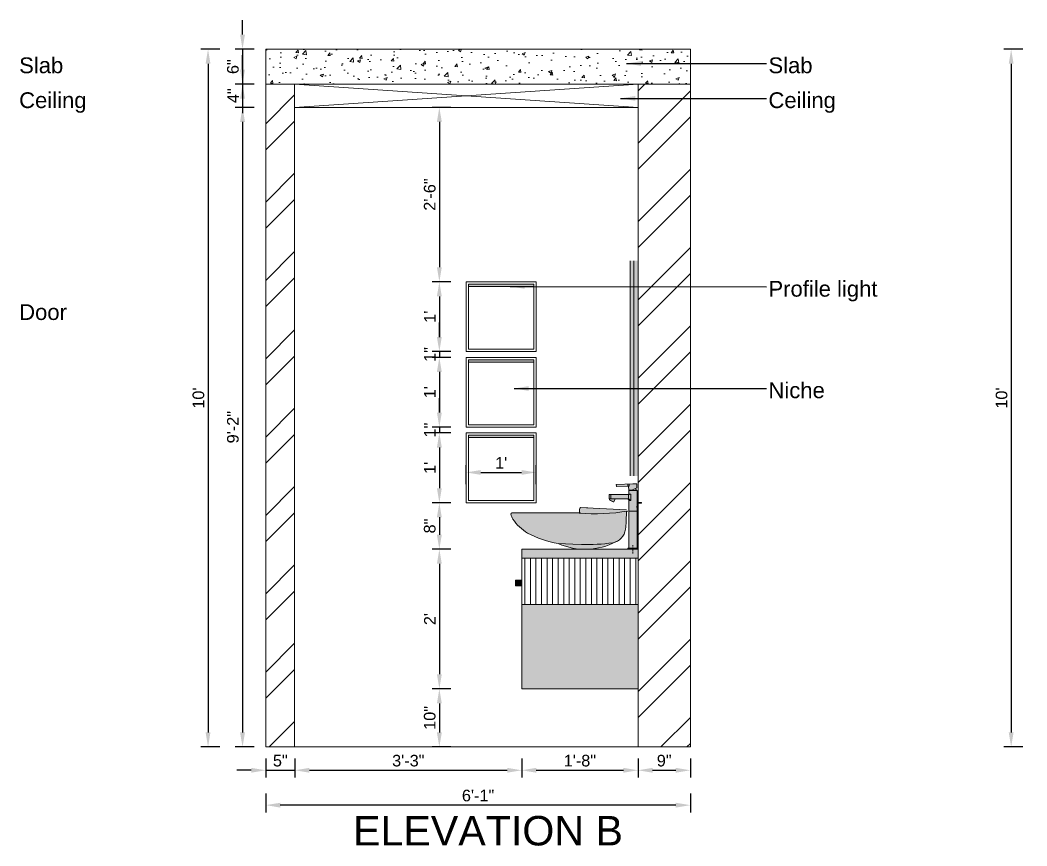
# Model space of a CAD drawing. Header units: inches. Extents: x 213 to 17763, y -4830 to 1802.
# Drawn here: x 7540.3 to 7713.5, y 1043.1 to 1185.1 of the extents above; entities that cross this region are included whole.
import ezdxf

# ---------------------------------------------------------------- set-up
doc = ezdxf.new("R2010")
doc.units = ezdxf.units.IN
doc.header["$MEASUREMENT"] = 0
for name, pattern in [('ACAD_ISO02W100', [15, 12, -3]), ('AUDIT_D_060311083008-3', [0]), ('CENTER2', [1.125, 0.75, -0.125, 0.125, -0.125])]:
    doc.linetypes.add(name, pattern=pattern)
doc.layers.add('.', color=30, linetype='Continuous')
doc.layers.add('PDF3_Text', color=1, linetype='Continuous')
doc.layers.add('OUTLINE', color=7, linetype='Continuous', lineweight=5)
doc.styles.add('_mm text style', font='arial.ttf')
doc.styles.add('PDF Arial', font='arial.ttf')
doc.styles.get("Standard").update_dxf_attribs({"font": 'arial.ttf'})
doc.dimstyles.new('ISO-25', dxfattribs={"dimtxt": 4.5, "dimasz": 2.5, "dimexe": 1.25, "dimexo": 0.625, "dimtad": 1, "dimdec": 0, "dimlunit": 4, "dimtxsty": 'Standard', "dimcen": 2.5, "dimadec": 0, "dimazin": 0, "dimtfac": 1, "dimtdec": 0, "dimtmove": 0, "dimatfit": 3, "dimfxl": 1, "dimarcsym": 0})

# ---------------------------------------------------------------- blocks, each defined once
blk = doc.blocks.new('5y6h6h6h6h64')
at = {"true_color": 0xffffff}
h = blk.add_hatch(color=7, dxfattribs=at)
h.dxf.hatch_style = 1
h.paths.add_polyline_path([(8069.91, -1711.49), (8069.96, -1709.71, 0.001678), (8070.19, -1709.68), (8070.18, -1709.63), (8070.17, -1709.59, 0.294055), (8069.98, -1709.46), (8063.31, -1709.14), (8062.04, -1709.09), (8061.99, -1709.13, 0.20768), (8061.91, -1709.31), (8061.91, -1709.83, 0.100842), (8061.9, -1709.89, -0.52379), (8061.85, -1709.97), (8050.31, -1709.97, 0.475365), (8050.1, -1710.23, 0.082693), (8050.42, -1711.07, 0.111555), (8052.95, -1713.47, 0.079619), (8058.23, -1715.27), (8060.75, -1715.36), (8062.25, -1715.42, 0.043726), (8067.59, -1715.13, 0.322129), (8069.79, -1712.8, 0.035993)])
h.paths.add_polyline_path([(8068.2, -1714.93, -0.058058), (8067.59, -1715.13, -0.043726), (8062.25, -1715.42), (8060.75, -1715.36), (8058.23, -1715.27, 0.100914), (8062.7, -1716.25), (8063.05, -1716.25, 0.117775)])
at = {"color": 0}
for p, q in [((8050.1, -1710.23), (8050.1, -1710.23)), ((8061.85, -1709.97), (8050.31, -1709.97)), ((8061.91, -1709.31), (8061.91, -1709.91)), ((8062.04, -1709.09), (8061.99, -1709.13)), ((8063.31, -1709.14), (8062.04, -1709.09)), ((8069.98, -1709.46), (8063.06, -1709.13)), ((8069.96, -1709.7), (8069.91, -1711.49)), ((8058.23, -1715.27), (8060.75, -1715.36)), ((8060.75, -1715.36), (8062.25, -1715.42))]:
    blk.add_line(p, q, dxfattribs=at)
for centre, radius, start, end in [((8050.31, -1710.18), 0.213, 90, 191.6926), ((8052.78, -1709.67), 2.74, 191.7114, 210.6017), ((8064.61, -1676.23), 33.91, 265.2474, 279.4761), ((8061.85, -1709.91), 0.0609, 269.9936, 359.1882), ((8062.16, -1709.31), 0.243, 133.0704, 180), ((8062.06, -1709.83), 0.152, 179.2316, 265.9036), ((8057.01, -1706.68), 7.91, 213.6832, 239.1445), ((8060.78, -1711.3), 9.13, 350.558, 358.8129), ((8061.19, -1697.88), 17.63, 242.1267, 260.3357), ((8067.07, -1712.44), 2.74, 281.0294, 352.442), ((8062.87, -1704.81), 11.44, 246.0661, 297.7525), ((8063.22, -1684.77), 30.67, 268.1807, 278.1957)]:
    blk.add_arc(centre, radius, start, end, dxfattribs=at)
blk = doc.blocks.new('9')
at = {"layer": '.', "lineweight": 5}
h = blk.add_hatch(color=7, dxfattribs=at)
h.dxf.hatch_style = 1
h.paths.add_polyline_path([(3745.5, 16131), (3736.4, 16131), (3736.4, 16162.5), (3745.5, 16162.5), (3745.5, 16180.4), (3705.5, 16180.4), (3705.5, 16109, -0.020175), (3705.5, 16092.1), (3705.5, 16078.4), (3745.5, 16078.4)])
h.paths.add_polyline_path([(3745.5, 16078.4), (3705.5, 16078.4), (3705.5, 15898.4), (3745.5, 15898.4)])
h.paths.add_polyline_path([(3841.5, 16160.2, 0.414214), (3840.8, 16161), (3833.5, 16161), (3747.4, 16161), (3742.4, 16161, -0.0835), (3736.4, 16162.5), (3736.4, 16131), (3745.5, 16131, -0.414214), (3753.5, 16139), (3833.5, 16139), (3840.8, 16139, 0.414214), (3841.5, 16139.7)])
edge = h.paths.add_edge_path()
edge.add_ellipse((3742.9, 16210.6), major_axis=(0, 0.591), ratio=1, start_angle=268.4318, end_angle=358.4318)
edge.add_line((3742.3, 16211.5), (3726.6, 16211.9))
edge.add_arc((3715.6, 15811.8), 400.3, 88.4318, 91.2005)
edge.add_arc((3707.3, 16211.3), 0.7, 91.2005, 178.4318)
edge.add_line((3706.6, 16211.3), (3706.5, 16208.4))
edge.add_arc((3686.6, 16205.7), 20.1, -10.8966, 7.7601, ccw=False)
edge.add_line((3706.3, 16201.9), (3706.1, 16193.5))
edge.add_arc((3706.4, 16193.5), 0.3, 178.4318, 242.4318)
edge.add_line((3706.3, 16193.2), (3727.5, 16182.2))
edge.add_arc((3728.8, 16184.8), 3, 242.4318, 268.4318)
edge.add_line((3728.8, 16181.8), (3745.5, 16181.4))
edge.add_arc((3745.5, 16181.7), 0.3, 268.4318, 358.4318)
edge.add_line((3745.8, 16181.7), (3746.3, 16199.9))
edge.add_line((3746.3, 16199.9), (3745, 16199.9))
edge.add_spline(control_points=[(3745.2, 16199.9), (3745.1, 16199.9), (3744.9, 16200), (3744.6, 16200.3), (3744.4, 16200.5), (3743.9, 16201.1), (3743.6, 16201.6), (3743.2, 16202.2)], knot_values=[0, 0, 0, 0, 0.25, 0.25, 0.5, 0.5, 1, 1, 1, 1], degree=3, periodic=0)
edge.add_line((3743.2, 16202.2), (3743.5, 16210.6))
edge = h.paths.add_edge_path()
edge.add_arc((3805.6, 16200.4), 0.7, 268.4318, 358.4318, ccw=False)
edge.add_line((3805.6, 16199.7), (3803.3, 16199.8))
edge.add_line((3803.3, 16199.8), (3750, 16201.3))
edge.add_line((3750, 16201.3), (3747.8, 16201.3))
edge.add_arc((3747.8, 16199.8), 1.5, 88.4318, 178.4318)
edge.add_line((3746.3, 16199.9), (3745, 16199.9))
edge.add_spline(control_points=[(3745.2, 16199.9), (3745.1, 16199.9), (3744.9, 16200), (3744.6, 16200.3), (3744.4, 16200.5), (3743.9, 16201.1), (3743.6, 16201.6), (3743.2, 16202.2)], knot_values=[0, 0, 0, 0, 0.25, 0.25, 0.5, 0.5, 1, 1, 1, 1], degree=3, periodic=0)
edge.add_line((3743.2, 16202.2), (3743.5, 16210.6))
edge.add_ellipse((3742.9, 16210.6), major_axis=(0, 0.591), ratio=1, start_angle=268.4318, end_angle=358.4318)
edge.add_line((3742.3, 16211.5), (3805.9, 16209.7))
edge.add_arc((3805.9, 16209), 0.7, -1.5682, 88.4318, ccw=False)
edge.add_line((3806.6, 16209), (3806.3, 16200.4))
h.paths.add_polyline_path([(3838.9, 16134.2, 0.414214), (3839.4, 16135.5), (3837.6, 16139), (3833.5, 16139), (3811.5, 16139, 0.15751), (3811.5, 16138.9), (3818.8, 16124.8, 0.414214), (3820.2, 16124.4)])
h.paths.add_polyline_path([(3716.2, 16188.1), (3713.6, 16188.1, 0.124886), (3707.4, 16180.4), (3743.7, 16180.4, 0.014256), (3743.2, 16181.4), (3728.8, 16181.8, -0.113936), (3727.5, 16182.2)])
h.paths.add_polyline_path([(3750.3, 15897.7, 0.414214), (3749.6, 15898.4), (3725.5, 15898.4), (3725.5, 15893.4), (3750.3, 15893.4)])
h.paths.add_polyline_path([(3725.5, 15898.4), (3705.5, 15898.4), (3701.5, 15898.4, 0.414214), (3700.8, 15897.7), (3700.8, 15893.4), (3725.5, 15893.4)])
h.paths.add_polyline_path([(3701.8, 16118.5), (3698, 16117.3), (3705.6, 16093.9, 0.015468), (3705.6, 16106.8)])
h.paths.add_polyline_path([(3701.8, 16118.5, 0.32492), (3697, 16121.9), (3697, 16117.9, -0.32492), (3698, 16117.3)])
h.paths.add_polyline_path([(3697, 16121.9), (3683.6, 16121.9), (3683.6, 16117.9), (3697, 16117.9)])
at = {"color": 18, "linetype": 'Continuous', "true_color": 0x000000}
for p, q in [((3705.5, 16180.4), (3745.5, 16180.4)), ((3705.5, 16180.4), (3705.5, 16109)), ((3706.3, 16201.8), (3706.1, 16193.5)), ((3706.3, 16201.8), (3706.7, 16205.3)), ((3706.3, 16201.8), (3706.3, 16201.8)), ((3727.5, 16182.2), (3706.3, 16193.2)), ((3706.6, 16211.3), (3706.5, 16208.4)), ((3713.6, 16188.1), (3716.2, 16188.1)), ((3805.9, 16209.7), (3726.6, 16211.9)), ((3728.8, 16181.8), (3745.5, 16181.4)), ((3743.2, 16202.2), (3743.5, 16210.6)), ((3745.2, 16199.9), (3746.3, 16199.9)), ((3745.5, 16162.5), (3745.5, 16180.4)), ((3745.8, 16181.7), (3746.3, 16199.9)), ((3750, 16201.3), (3746.7, 16201.4)), ((3750.2, 16210.5), (3750, 16202)), ((3803.3, 16199.8), (3750, 16201.3)), ((3805.6, 16199.7), (3803.3, 16199.8)), ((3806.6, 16209), (3806.3, 16200.4)), ((3806.6, 16209), (3806.6, 16209)), ((3745.5, 16162.5), (3736.4, 16162.5)), ((3736.4, 16131), (3736.4, 16162.5)), ((3742.4, 16161), (3747.4, 16161)), ((3747.4, 16161), (3833.5, 16161)), ((3747.4, 16160.2), (3747.4, 16139.3)), ((3833.5, 16139), (3750.4, 16139)), ((3811.5, 16138.9), (3818.8, 16124.8)), ((3838.9, 16134.2), (3820.2, 16124.4)), ((3821.7, 16124.9), (3837.7, 16133.2)), ((3833.5, 16161), (3840.8, 16161)), ((3833.5, 16139.7), (3833.5, 16160.2)), ((3840.8, 16139), (3833.5, 16139)), ((3837.7, 16133.2), (3837.5, 16133.5)), ((3839.4, 16135.5), (3837.6, 16139)), ((3841.5, 16160.2), (3841.5, 16139.7)), ((3683.6, 16121.9), (3683.6, 16117.9)), ((3697, 16121.9), (3683.6, 16121.9)), ((3683.6, 16117.9), (3697, 16117.9)), ((3697, 16121.9), (3697, 16117.9)), ((3701.8, 16118.5), (3698, 16117.3)), ((3698, 16117.3), (3705.6, 16093.9)), ((3705.6, 16106.8), (3701.8, 16118.5)), ((3705.5, 16092.1), (3705.5, 16078.4)), ((3736.4, 16131), (3745.5, 16131)), ((3745.5, 16078.4), (3745.5, 16131)), ((3821.6, 16125.1), (3821.7, 16124.9)), ((3705.5, 16078.4), (3745.5, 16078.4)), ((3745.5, 16078.4), (3705.5, 16078.4)), ((3705.5, 16078.4), (3705.5, 15898.4)), ((3745.5, 15898.4), (3745.5, 16078.4)), ((3700.8, 15897.7), (3700.8, 15893.4)), ((3750.3, 15893.4), (3700.8, 15893.4)), ((3701.5, 15898.4), (3749.6, 15898.4)), ((3750.3, 15893.4), (3750.3, 15897.7))]:
    blk.add_line(p, q, dxfattribs=at)
at = {"color": 18, "linetype": 'CENTER2', "true_color": 0x000000}
for p, q in [((3745.5, 15893.4), (3705.5, 15893.4)), ((3725.5, 15913.4), (3725.5, 15873.4))]:
    blk.add_line(p, q, dxfattribs=at)
at = {"color": 18, "linetype": 'Continuous', "true_color": 0x000000}
for centre, radius, start, end in [((3706.4, 16193.5), 0.3, 178.6448, 242.4318), ((3686.6, 16205.7), 20.1, 349.1042, 7.7593), ((3707.3, 16211.3), 0.7, 91.2005, 178.4318), ((3715.6, 15811.8), 400.3, 88.4318, 91.2005), ((3725.5, 16172), 20, 126.6911, 155.1654), ((3728.8, 16184.8), 3, 242.4318, 268.4318), ((3725.5, 16172), 20, 24.8346, 28.1015), ((3745.5, 16181.7), 0.3, 268.4318, 358.4318), ((3747.8, 16199.8), 1.5, 88.4318, 178.4318), ((3805.6, 16200.4), 0.7, 268.4318, 358.4318), ((3805.9, 16209), 0.7, 358.4318, 88.4318), ((3743.9, 16179.3), 18.4, 246.2171, 265.3095), ((3747, 16162.5), 1.5, 180, 270), ((3753.5, 16131), 8, 90, 180), ((3750.5, 16128.1), 10.9, 90.0936, 105.3392), ((3811.6, 16139), 0.15, 171.6955, 207.5), ((3838.5, 16135.1), 1, 297.5, 27.5), ((3840.8, 16160.2), 0.75, 0, 90), ((3840.8, 16139.7), 0.75, 270, 0), ((3697, 16116.9), 5, 18, 90), ((3697, 16116.9), 1, 18, 90), ((3497.1, 16100.5), 208.6, 357.6884, 2.3116), ((3819.7, 16125.3), 1, 207.5, 297.5), ((3701.5, 15897.7), 0.7, 90, 180), ((3749.6, 15897.7), 0.7, 0, 90)]:
    blk.add_arc(centre, radius, start, end, dxfattribs=at)
blk.add_ellipse((3742.9, 16210.6), major_axis=(0, 0.591), ratio=1, start_param=4.685018, end_param=6.255815, dxfattribs=at)
for points, knots in [([(3745.2, 16199.9), (3745.1, 16199.9), (3744.9, 16200), (3744.6, 16200.3), (3744.4, 16200.5), (3743.9, 16201.1), (3743.6, 16201.6), (3743.2, 16202.2)], [0, 0, 0, 0, 0.25, 0.25, 0.5, 0.5, 1, 1, 1, 1]), ([(3747.6, 16138.6), (3747, 16138.4), (3746.4, 16138.2), (3745.3, 16137.8), (3744.8, 16137.5), (3743.8, 16137), (3743.3, 16136.7), (3742.3, 16136), (3741.9, 16135.7), (3740.5, 16134.7), (3739.7, 16134), (3738.4, 16132.9), (3738, 16132.5), (3737.2, 16131.7), (3736.8, 16131.4), (3736.4, 16131)], [0, 0, 0, 0, 0.125, 0.125, 0.25, 0.25, 0.375, 0.375, 0.5, 0.5, 0.75, 0.75, 0.875, 0.875, 1, 1, 1, 1])]:
    blk.add_open_spline(points, degree=3, knots=knots, dxfattribs=at)
blk = doc.blocks.new('*D48')
at = {"color": 0, "linetype": 'AUDIT_D_060311083008-3', "lineweight": -2, "transparency": 16777216}
for p, q in [((7578.56, 1182.6), (7578.56, 1185.1)), ((7578.56, 1180.1), (7578.56, 1174.1)), ((7578.56, 1171.6), (7578.56, 1169.1))]:
    blk.add_line(p, q, dxfattribs=at)
at = {"color": 0, "linetype": 'ACAD_ISO02W100', "lineweight": -2, "transparency": 16777216}
for p, q in [((7580.56, 1180.1), (7577.31, 1180.1)), ((7580.56, 1174.1), (7577.31, 1174.1))]:
    blk.add_line(p, q, dxfattribs=at)
at = {"color": 0, "transparency": 16777216}
for points in [[(7578.14, 1182.6), (7578.98, 1182.6), (7578.56, 1180.1)], [(7578.14, 1171.6), (7578.98, 1171.6), (7578.56, 1174.1)]]:
    blk.add_solid(points, dxfattribs=at)
at = {"layer": 'Defpoints', "color": 0, "transparency": 16777216}
for p in [(7582.56, 1180.1), (7578.56, 1174.1), (7582.56, 1174.1)]:
    blk.add_point(p, dxfattribs=at)
at = {"color": 0, "lineweight": 5, "transparency": 16777216, "insert": (7576.91, 1177.1), "char_height": 2, "attachment_point": 5, "rotation": 90}
blk.add_mtext('6"', dxfattribs=at)
blk = doc.blocks.new('*D49')
at = {"color": 0, "linetype": 'AUDIT_D_060311083008-3', "lineweight": -2, "transparency": 16777216}
for p, q in [((7578.56, 1176.6), (7578.56, 1179.1)), ((7578.56, 1174.1), (7578.56, 1170.1)), ((7578.56, 1167.6), (7578.56, 1165.1))]:
    blk.add_line(p, q, dxfattribs=at)
at = {"color": 0, "linetype": 'ACAD_ISO02W100', "lineweight": -2, "transparency": 16777216}
for p, q in [((7580.56, 1174.1), (7577.31, 1174.1)), ((7580.56, 1170.1), (7577.31, 1170.1))]:
    blk.add_line(p, q, dxfattribs=at)
at = {"color": 0, "transparency": 16777216}
for points in [[(7578.14, 1176.6), (7578.98, 1176.6), (7578.56, 1174.1)], [(7578.14, 1167.6), (7578.98, 1167.6), (7578.56, 1170.1)]]:
    blk.add_solid(points, dxfattribs=at)
at = {"layer": 'Defpoints', "color": 0, "transparency": 16777216}
for p in [(7582.56, 1174.1), (7578.56, 1170.1), (7587.56, 1170.1)]:
    blk.add_point(p, dxfattribs=at)
at = {"color": 0, "lineweight": 5, "transparency": 16777216, "insert": (7576.94, 1172.1), "char_height": 2, "attachment_point": 5, "rotation": 90}
blk.add_mtext('4"', dxfattribs=at)
blk = doc.blocks.new('*D46')
at = {"color": 0, "linetype": 'ACAD_ISO02W100', "lineweight": -2, "transparency": 16777216}
for p, q in [((7574.63, 1180.1), (7571.38, 1180.1)), ((7574.63, 1060.1), (7571.38, 1060.1))]:
    blk.add_line(p, q, dxfattribs=at)
at = {"color": 0, "linetype": 'AUDIT_D_060311083008-3', "lineweight": -2, "transparency": 16777216}
blk.add_line((7572.63, 1177.6), (7572.63, 1062.6), dxfattribs=at)
at = {"color": 0, "transparency": 16777216}
for points in [[(7572.21, 1177.6), (7573.04, 1177.6), (7572.63, 1180.1)], [(7572.21, 1062.6), (7573.04, 1062.6), (7572.63, 1060.1)]]:
    blk.add_solid(points, dxfattribs=at)
at = {"layer": 'Defpoints', "color": 0, "transparency": 16777216}
for p in [(7582.56, 1180.1), (7572.63, 1060.1), (7580.56, 1060.1)]:
    blk.add_point(p, dxfattribs=at)
at = {"color": 0, "lineweight": 5, "transparency": 16777216, "insert": (7570.98, 1120.1), "char_height": 2, "attachment_point": 5, "rotation": 90}
blk.add_mtext("10'", dxfattribs=at)
blk = doc.blocks.new('*D47')
at = {"color": 0, "linetype": 'ACAD_ISO02W100', "lineweight": -2, "transparency": 16777216}
for p, q in [((7582.56, 1058.1), (7582.56, 1054.85)), ((7587.56, 1058.1), (7587.56, 1054.85))]:
    blk.add_line(p, q, dxfattribs=at)
at = {"color": 0, "linetype": 'AUDIT_D_060311083008-3', "lineweight": -2, "transparency": 16777216}
for p, q in [((7580.06, 1056.1), (7577.56, 1056.1)), ((7582.56, 1056.1), (7587.56, 1056.1)), ((7590.06, 1056.1), (7592.56, 1056.1))]:
    blk.add_line(p, q, dxfattribs=at)
at = {"color": 0, "transparency": 16777216}
for points in [[(7580.06, 1056.51), (7580.06, 1055.68), (7582.56, 1056.1)], [(7590.06, 1056.51), (7590.06, 1055.68), (7587.56, 1056.1)]]:
    blk.add_solid(points, dxfattribs=at)
at = {"layer": 'Defpoints', "color": 0, "transparency": 16777216}
for p in [(7582.56, 1060.1), (7587.56, 1060.1), (7587.56, 1056.1)]:
    blk.add_point(p, dxfattribs=at)
at = {"color": 0, "lineweight": 5, "transparency": 16777216, "insert": (7585.06, 1057.74), "char_height": 2, "attachment_point": 5}
blk.add_mtext('5"', dxfattribs=at)
blk = doc.blocks.new('*D50')
at = {"color": 0, "linetype": 'ACAD_ISO02W100', "lineweight": -2, "transparency": 16777216}
for p, q in [((7582.56, 1052.1), (7582.56, 1048.85)), ((7655.58, 1052.1), (7655.58, 1048.85))]:
    blk.add_line(p, q, dxfattribs=at)
at = {"color": 0, "linetype": 'AUDIT_D_060311083008-3', "lineweight": -2, "transparency": 16777216}
blk.add_line((7653.08, 1050.1), (7585.06, 1050.1), dxfattribs=at)
at = {"color": 0, "transparency": 16777216}
for points in [[(7585.06, 1050.51), (7585.06, 1049.68), (7582.56, 1050.1)], [(7653.08, 1050.51), (7653.08, 1049.68), (7655.58, 1050.1)]]:
    blk.add_solid(points, dxfattribs=at)
at = {"layer": 'Defpoints', "color": 0, "transparency": 16777216}
for p in [(7582.56, 1060.1), (7655.58, 1060.1), (7582.56, 1050.1)]:
    blk.add_point(p, dxfattribs=at)
at = {"color": 0, "lineweight": 5, "transparency": 16777216, "insert": (7619.07, 1051.74), "char_height": 2, "attachment_point": 5}
blk.add_mtext('6\'-1"', dxfattribs=at)
blk = doc.blocks.new('*D51')
at = {"color": 0, "linetype": 'ACAD_ISO02W100', "lineweight": -2, "transparency": 16777216}
for p, q in [((7712.75, 1180.1), (7709.5, 1180.1)), ((7712.75, 1060.1), (7709.5, 1060.1))]:
    blk.add_line(p, q, dxfattribs=at)
at = {"color": 0, "linetype": 'AUDIT_D_060311083008-3', "lineweight": -2, "transparency": 16777216}
blk.add_line((7710.75, 1177.6), (7710.75, 1062.6), dxfattribs=at)
at = {"color": 0, "transparency": 16777216}
for points in [[(7710.34, 1177.6), (7711.17, 1177.6), (7710.75, 1180.1)], [(7710.34, 1062.6), (7711.17, 1062.6), (7710.75, 1060.1)]]:
    blk.add_solid(points, dxfattribs=at)
at = {"layer": 'Defpoints', "color": 0, "transparency": 16777216}
for p in [(7720.69, 1180.1), (7710.75, 1060.1), (7718.69, 1060.1)]:
    blk.add_point(p, dxfattribs=at)
at = {"color": 0, "lineweight": 5, "transparency": 16777216, "insert": (7709.11, 1120.1), "char_height": 2, "attachment_point": 5, "rotation": 90}
blk.add_mtext("10'", dxfattribs=at)
blk = doc.blocks.new('*D79')
at = {"color": 0, "linetype": 'ACAD_ISO02W100', "lineweight": -2, "transparency": 16777216}
for p, q in [((7587.56, 1058.1), (7587.56, 1054.85)), ((7626.58, 1058.1), (7626.58, 1054.85))]:
    blk.add_line(p, q, dxfattribs=at)
at = {"color": 0, "linetype": 'AUDIT_D_060311083008-3', "lineweight": -2, "transparency": 16777216}
blk.add_line((7590.06, 1056.1), (7624.08, 1056.1), dxfattribs=at)
at = {"color": 0, "transparency": 16777216}
for points in [[(7590.06, 1056.51), (7590.06, 1055.68), (7587.56, 1056.1)], [(7624.08, 1056.51), (7624.08, 1055.68), (7626.58, 1056.1)]]:
    blk.add_solid(points, dxfattribs=at)
at = {"layer": 'Defpoints', "color": 0, "transparency": 16777216}
for p in [(7587.56, 1060.1), (7626.58, 1060.1), (7626.58, 1056.1)]:
    blk.add_point(p, dxfattribs=at)
at = {"color": 0, "lineweight": 5, "transparency": 16777216, "insert": (7607.07, 1057.74), "char_height": 2, "attachment_point": 5}
blk.add_mtext('3\'-3"', dxfattribs=at)
blk = doc.blocks.new('*D80')
at = {"color": 0, "linetype": 'ACAD_ISO02W100', "lineweight": -2, "transparency": 16777216}
for p, q in [((7626.58, 1058.1), (7626.58, 1054.85)), ((7646.58, 1058.1), (7646.58, 1054.85))]:
    blk.add_line(p, q, dxfattribs=at)
at = {"color": 0, "linetype": 'AUDIT_D_060311083008-3', "lineweight": -2, "transparency": 16777216}
blk.add_line((7629.08, 1056.1), (7644.08, 1056.1), dxfattribs=at)
at = {"color": 0, "transparency": 16777216}
for points in [[(7629.08, 1056.51), (7629.08, 1055.68), (7626.58, 1056.1)], [(7644.08, 1056.51), (7644.08, 1055.68), (7646.58, 1056.1)]]:
    blk.add_solid(points, dxfattribs=at)
at = {"layer": 'Defpoints', "color": 0, "transparency": 16777216}
for p in [(7626.58, 1060.1), (7646.58, 1060.1), (7646.58, 1056.1)]:
    blk.add_point(p, dxfattribs=at)
at = {"color": 0, "lineweight": 5, "transparency": 16777216, "insert": (7636.58, 1057.74), "char_height": 2, "attachment_point": 5}
blk.add_mtext('1\'-8"', dxfattribs=at)
blk = doc.blocks.new('*D81')
at = {"color": 0, "linetype": 'ACAD_ISO02W100', "lineweight": -2, "transparency": 16777216}
for p, q in [((7646.58, 1058.1), (7646.58, 1054.85)), ((7655.58, 1058.1), (7655.58, 1054.85))]:
    blk.add_line(p, q, dxfattribs=at)
at = {"color": 0, "linetype": 'AUDIT_D_060311083008-3', "lineweight": -2, "transparency": 16777216}
blk.add_line((7649.08, 1056.1), (7653.08, 1056.1), dxfattribs=at)
at = {"color": 0, "transparency": 16777216}
for points in [[(7649.08, 1056.51), (7649.08, 1055.68), (7646.58, 1056.1)], [(7653.08, 1056.51), (7653.08, 1055.68), (7655.58, 1056.1)]]:
    blk.add_solid(points, dxfattribs=at)
at = {"layer": 'Defpoints', "color": 0, "transparency": 16777216}
for p in [(7646.58, 1060.1), (7655.58, 1060.1), (7655.58, 1056.1)]:
    blk.add_point(p, dxfattribs=at)
at = {"color": 0, "lineweight": 5, "transparency": 16777216, "insert": (7651.08, 1057.74), "char_height": 2, "attachment_point": 5}
blk.add_mtext('9"', dxfattribs=at)
blk = doc.blocks.new('*D82')
at = {"color": 0, "linetype": 'ACAD_ISO02W100', "lineweight": -2, "transparency": 16777216}
for p, q in [((7580.56, 1170.1), (7577.31, 1170.1)), ((7580.56, 1060.1), (7577.31, 1060.1))]:
    blk.add_line(p, q, dxfattribs=at)
at = {"color": 0, "linetype": 'AUDIT_D_060311083008-3', "lineweight": -2, "transparency": 16777216}
blk.add_line((7578.56, 1167.6), (7578.56, 1062.6), dxfattribs=at)
at = {"color": 0, "transparency": 16777216}
for points in [[(7578.14, 1167.6), (7578.98, 1167.6), (7578.56, 1170.1)], [(7578.14, 1062.6), (7578.98, 1062.6), (7578.56, 1060.1)]]:
    blk.add_solid(points, dxfattribs=at)
at = {"layer": 'Defpoints', "color": 0, "transparency": 16777216}
for p in [(7587.56, 1170.1), (7578.56, 1060.1), (7582.56, 1060.1)]:
    blk.add_point(p, dxfattribs=at)
at = {"color": 0, "lineweight": 5, "transparency": 16777216, "insert": (7576.91, 1115.1), "char_height": 2, "attachment_point": 5, "rotation": 90}
blk.add_mtext('9\'-2"', dxfattribs=at)
blk = doc.blocks.new('*D83')
at = {"color": 0, "linetype": 'ACAD_ISO02W100', "lineweight": -2, "transparency": 16777216}
for p, q in [((7614.41, 1170.1), (7611.16, 1170.1)), ((7614.41, 1140.1), (7611.16, 1140.1))]:
    blk.add_line(p, q, dxfattribs=at)
at = {"color": 0, "linetype": 'AUDIT_D_060311083008-3', "lineweight": -2, "transparency": 16777216}
blk.add_line((7612.41, 1167.6), (7612.41, 1142.6), dxfattribs=at)
at = {"color": 0, "transparency": 16777216}
for points in [[(7611.99, 1167.6), (7612.83, 1167.6), (7612.41, 1170.1)], [(7611.99, 1142.6), (7612.83, 1142.6), (7612.41, 1140.1)]]:
    blk.add_solid(points, dxfattribs=at)
at = {"layer": 'Defpoints', "color": 0, "transparency": 16777216}
for p in [(7621.41, 1170.1), (7612.41, 1140.1), (7617.04, 1140.1)]:
    blk.add_point(p, dxfattribs=at)
at = {"color": 0, "lineweight": 5, "transparency": 16777216, "insert": (7610.76, 1155.1), "char_height": 2, "attachment_point": 5, "rotation": 90}
blk.add_mtext('2\'-6"', dxfattribs=at)
blk = doc.blocks.new('*D84')
at = {"color": 0, "linetype": 'ACAD_ISO02W100', "lineweight": -2, "transparency": 16777216}
for p, q in [((7614.41, 1140.1), (7611.16, 1140.1)), ((7614.41, 1128.1), (7611.16, 1128.1))]:
    blk.add_line(p, q, dxfattribs=at)
at = {"color": 0, "linetype": 'AUDIT_D_060311083008-3', "lineweight": -2, "transparency": 16777216}
blk.add_line((7612.41, 1137.6), (7612.41, 1130.6), dxfattribs=at)
at = {"color": 0, "transparency": 16777216}
for points in [[(7611.99, 1137.6), (7612.83, 1137.6), (7612.41, 1140.1)], [(7611.99, 1130.6), (7612.83, 1130.6), (7612.41, 1128.1)]]:
    blk.add_solid(points, dxfattribs=at)
at = {"layer": 'Defpoints', "color": 0, "transparency": 16777216}
for p in [(7617.04, 1140.1), (7612.41, 1128.1), (7617.04, 1128.1)]:
    blk.add_point(p, dxfattribs=at)
at = {"color": 0, "lineweight": 5, "transparency": 16777216, "insert": (7610.78, 1134.1), "char_height": 2, "attachment_point": 5, "rotation": 90}
blk.add_mtext("1'", dxfattribs=at)
blk = doc.blocks.new('*D85')
at = {"color": 0, "linetype": 'AUDIT_D_060311083008-3', "lineweight": -2, "transparency": 16777216}
for p, q in [((7612.41, 1130.6), (7612.41, 1133.1)), ((7612.41, 1128.1), (7612.41, 1127.1)), ((7612.41, 1124.6), (7612.41, 1122.1))]:
    blk.add_line(p, q, dxfattribs=at)
at = {"color": 0, "linetype": 'ACAD_ISO02W100', "lineweight": -2, "transparency": 16777216}
for p, q in [((7614.41, 1128.1), (7611.16, 1128.1)), ((7614.41, 1127.1), (7611.16, 1127.1))]:
    blk.add_line(p, q, dxfattribs=at)
at = {"color": 0, "transparency": 16777216}
for points in [[(7611.99, 1130.6), (7612.83, 1130.6), (7612.41, 1128.1)], [(7611.99, 1124.6), (7612.83, 1124.6), (7612.41, 1127.1)]]:
    blk.add_solid(points, dxfattribs=at)
at = {"layer": 'Defpoints', "color": 0, "transparency": 16777216}
for p in [(7617.04, 1128.1), (7612.41, 1127.1), (7617.04, 1127.1)]:
    blk.add_point(p, dxfattribs=at)
at = {"color": 0, "lineweight": 5, "transparency": 16777216, "insert": (7610.78, 1127.6), "char_height": 2, "attachment_point": 5, "rotation": 90}
blk.add_mtext('1"', dxfattribs=at)
blk = doc.blocks.new('*D86')
at = {"color": 0, "linetype": 'ACAD_ISO02W100', "lineweight": -2, "transparency": 16777216}
for p, q in [((7614.41, 1127.1), (7611.16, 1127.1)), ((7614.41, 1115.1), (7611.16, 1115.1))]:
    blk.add_line(p, q, dxfattribs=at)
at = {"color": 0, "linetype": 'AUDIT_D_060311083008-3', "lineweight": -2, "transparency": 16777216}
blk.add_line((7612.41, 1124.6), (7612.41, 1117.6), dxfattribs=at)
at = {"color": 0, "transparency": 16777216}
for points in [[(7611.99, 1124.6), (7612.83, 1124.6), (7612.41, 1127.1)], [(7611.99, 1117.6), (7612.83, 1117.6), (7612.41, 1115.1)]]:
    blk.add_solid(points, dxfattribs=at)
at = {"layer": 'Defpoints', "color": 0, "transparency": 16777216}
for p in [(7617.04, 1127.1), (7612.41, 1115.1), (7617.04, 1115.1)]:
    blk.add_point(p, dxfattribs=at)
at = {"color": 0, "lineweight": 5, "transparency": 16777216, "insert": (7610.78, 1121.1), "char_height": 2, "attachment_point": 5, "rotation": 90}
blk.add_mtext("1'", dxfattribs=at)
blk = doc.blocks.new('*D87')
at = {"color": 0, "linetype": 'AUDIT_D_060311083008-3', "lineweight": -2, "transparency": 16777216}
for p, q in [((7612.41, 1117.6), (7612.41, 1120.1)), ((7612.41, 1115.1), (7612.41, 1114.1)), ((7612.41, 1111.6), (7612.41, 1109.1))]:
    blk.add_line(p, q, dxfattribs=at)
at = {"color": 0, "linetype": 'ACAD_ISO02W100', "lineweight": -2, "transparency": 16777216}
for p, q in [((7614.41, 1115.1), (7611.16, 1115.1)), ((7614.41, 1114.1), (7611.16, 1114.1))]:
    blk.add_line(p, q, dxfattribs=at)
at = {"color": 0, "transparency": 16777216}
for points in [[(7611.99, 1117.6), (7612.83, 1117.6), (7612.41, 1115.1)], [(7611.99, 1111.6), (7612.83, 1111.6), (7612.41, 1114.1)]]:
    blk.add_solid(points, dxfattribs=at)
at = {"layer": 'Defpoints', "color": 0, "transparency": 16777216}
for p in [(7617.04, 1115.1), (7612.41, 1114.1), (7617.04, 1114.1)]:
    blk.add_point(p, dxfattribs=at)
at = {"color": 0, "lineweight": 5, "transparency": 16777216, "insert": (7610.78, 1114.6), "char_height": 2, "attachment_point": 5, "rotation": 90}
blk.add_mtext('1"', dxfattribs=at)
blk = doc.blocks.new('*D88')
at = {"color": 0, "linetype": 'ACAD_ISO02W100', "lineweight": -2, "transparency": 16777216}
for p, q in [((7614.41, 1114.1), (7611.16, 1114.1)), ((7614.41, 1102.1), (7611.16, 1102.1))]:
    blk.add_line(p, q, dxfattribs=at)
at = {"color": 0, "linetype": 'AUDIT_D_060311083008-3', "lineweight": -2, "transparency": 16777216}
blk.add_line((7612.41, 1111.6), (7612.41, 1104.6), dxfattribs=at)
at = {"color": 0, "transparency": 16777216}
for points in [[(7611.99, 1111.6), (7612.83, 1111.6), (7612.41, 1114.1)], [(7611.99, 1104.6), (7612.83, 1104.6), (7612.41, 1102.1)]]:
    blk.add_solid(points, dxfattribs=at)
at = {"layer": 'Defpoints', "color": 0, "transparency": 16777216}
for p in [(7617.04, 1114.1), (7612.41, 1102.1), (7617.04, 1102.1)]:
    blk.add_point(p, dxfattribs=at)
at = {"color": 0, "lineweight": 5, "transparency": 16777216, "insert": (7610.78, 1108.1), "char_height": 2, "attachment_point": 5, "rotation": 90}
blk.add_mtext("1'", dxfattribs=at)
blk = doc.blocks.new('*D89')
at = {"color": 0, "linetype": 'ACAD_ISO02W100', "lineweight": -2, "transparency": 16777216}
for p, q in [((7614.41, 1102.1), (7611.16, 1102.1)), ((7614.41, 1094.1), (7611.16, 1094.1))]:
    blk.add_line(p, q, dxfattribs=at)
at = {"color": 0, "linetype": 'AUDIT_D_060311083008-3', "lineweight": -2, "transparency": 16777216}
blk.add_line((7612.41, 1099.6), (7612.41, 1096.6), dxfattribs=at)
at = {"color": 0, "transparency": 16777216}
for points in [[(7611.99, 1099.6), (7612.83, 1099.6), (7612.41, 1102.1)], [(7611.99, 1096.6), (7612.83, 1096.6), (7612.41, 1094.1)]]:
    blk.add_solid(points, dxfattribs=at)
at = {"layer": 'Defpoints', "color": 0, "transparency": 16777216}
for p in [(7617.04, 1102.1), (7612.41, 1094.1), (7626.58, 1094.1)]:
    blk.add_point(p, dxfattribs=at)
at = {"color": 0, "lineweight": 5, "transparency": 16777216, "insert": (7610.76, 1098.1), "char_height": 2, "attachment_point": 5, "rotation": 90}
blk.add_mtext('8"', dxfattribs=at)
blk = doc.blocks.new('*D90')
at = {"color": 0, "linetype": 'ACAD_ISO02W100', "lineweight": -2, "transparency": 16777216}
for p, q in [((7614.41, 1094.1), (7611.16, 1094.1)), ((7614.41, 1070.1), (7611.16, 1070.1))]:
    blk.add_line(p, q, dxfattribs=at)
at = {"color": 0, "linetype": 'AUDIT_D_060311083008-3', "lineweight": -2, "transparency": 16777216}
blk.add_line((7612.41, 1091.6), (7612.41, 1072.6), dxfattribs=at)
at = {"color": 0, "transparency": 16777216}
for points in [[(7611.99, 1091.6), (7612.83, 1091.6), (7612.41, 1094.1)], [(7611.99, 1072.6), (7612.83, 1072.6), (7612.41, 1070.1)]]:
    blk.add_solid(points, dxfattribs=at)
at = {"layer": 'Defpoints', "color": 0, "transparency": 16777216}
for p in [(7626.58, 1094.1), (7612.41, 1070.1), (7626.58, 1070.1)]:
    blk.add_point(p, dxfattribs=at)
at = {"color": 0, "lineweight": 5, "transparency": 16777216, "insert": (7610.78, 1082.1), "char_height": 2, "attachment_point": 5, "rotation": 90}
blk.add_mtext("2'", dxfattribs=at)
blk = doc.blocks.new('*D91')
at = {"color": 0, "linetype": 'ACAD_ISO02W100', "lineweight": -2, "transparency": 16777216}
for p, q in [((7614.41, 1070.1), (7611.16, 1070.1)), ((7614.41, 1060.1), (7611.16, 1060.1))]:
    blk.add_line(p, q, dxfattribs=at)
at = {"color": 0, "linetype": 'AUDIT_D_060311083008-3', "lineweight": -2, "transparency": 16777216}
blk.add_line((7612.41, 1067.6), (7612.41, 1062.6), dxfattribs=at)
at = {"color": 0, "transparency": 16777216}
for points in [[(7611.99, 1067.6), (7612.83, 1067.6), (7612.41, 1070.1)], [(7611.99, 1062.6), (7612.83, 1062.6), (7612.41, 1060.1)]]:
    blk.add_solid(points, dxfattribs=at)
at = {"layer": 'Defpoints', "color": 0, "transparency": 16777216}
for p in [(7626.58, 1070.1), (7612.41, 1060.1), (7626.58, 1060.1)]:
    blk.add_point(p, dxfattribs=at)
at = {"color": 0, "lineweight": 5, "transparency": 16777216, "insert": (7610.76, 1065.1), "char_height": 2, "attachment_point": 5, "rotation": 90}
blk.add_mtext('10"', dxfattribs=at)
blk = doc.blocks.new('*D141')
at = {"color": 0, "linetype": 'ACAD_ISO02W100', "lineweight": -2, "transparency": 16777216}
for p, q in [((7617.04, 1105.32), (7617.04, 1108.57)), ((7629.04, 1105.32), (7629.04, 1108.57))]:
    blk.add_line(p, q, dxfattribs=at)
at = {"color": 0, "linetype": 'AUDIT_D_060311083008-3', "lineweight": -2, "transparency": 16777216}
blk.add_line((7619.54, 1107.32), (7626.54, 1107.32), dxfattribs=at)
at = {"color": 0, "transparency": 16777216}
for points in [[(7619.54, 1107.73), (7619.54, 1106.9), (7617.04, 1107.32)], [(7626.54, 1107.73), (7626.54, 1106.9), (7629.04, 1107.32)]]:
    blk.add_solid(points, dxfattribs=at)
at = {"layer": 'Defpoints', "color": 0, "transparency": 16777216}
for p in [(7629.04, 1107.32), (7617.04, 1102.1), (7629.04, 1102.1)]:
    blk.add_point(p, dxfattribs=at)
at = {"color": 0, "lineweight": 5, "transparency": 16777216, "insert": (7623.04, 1108.95), "char_height": 2, "attachment_point": 5}
blk.add_mtext("1'", dxfattribs=at)

msp = doc.modelspace()

# ---------------------------------------------------------------- hatches: boundary and pattern name
at = {"layer": '.', "lineweight": 5, "transparency": 33554687}
h = msp.add_hatch(dxfattribs=at)
h.set_pattern_fill('AR-CONC', color=1, scale=0.03)
h.set_pattern_definition([(50, (2282.56, 730.098), (5.46554, -0.4781726), [0.5715, -6.2865]), (355, (2282.56, 730.098), (-1.0573026, 5.7317054), [0.4572, -5.0292175]), (100.45144, (2283.0155, 730.058), (4.4082374, 5.2535326), [0.4857, -5.3427073]), (46.1842, (2282.56, 731.622), (8.132371, -1.26127), [0.85725, -9.42975]), (96.63556, (2283.238, 731.517), (7.122124, 7.422784), [0.728551, -8.014068]), (351.18415, (2282.56, 731.622), (7.122124, 7.422784), [0.685799, -7.543792]), (21, (2283.322, 731.241), (4.5484317, -3.067956), [0.5715, -6.2865]), (326, (2283.322, 731.241), (1.854061, 5.525639), [0.4572, -5.0292]), (71.45144, (2283.701, 730.985), (6.4024926, 2.457683), [0.4857, -5.342698]), (37.5, (2282.56, 730.0978), (0.0926581, 2.5366512), [0, -4.96824, 0, -5.1054, 0, -5.04825]), (7.5, (2282.56, 730.0978), (2.0045899, 3.0054172), [0, -2.91084, 0, -4.85394, 0, -1.92405]), (327.5, (2280.8608, 730.0978), (4.06771786, -0.1718623), [0, -1.905, 0, -5.9436, 0, -7.8867]), (317.5, (2280.0988, 730.098), (4.4438754, 0.7627947), [0, -2.4765, 0, -3.94716, 0, -5.6007])])
h.paths.add_polyline_path([(7655.58, 1180.1), (7582.56, 1180.1), (7582.56, 1174.1), (7655.58, 1174.1)])
at = {"layer": '.', "lineweight": 5, "true_color": 0xed1f24}
h = msp.add_hatch(dxfattribs=at)
h.set_pattern_fill('ANSI32', color=240)
h.set_pattern_definition([(45, (2282.56, 730.098), (-6.735192, 6.735192), []), (45, (2287.05, 730.098), (-6.735192, 6.735192), [])])
h.paths.add_polyline_path([(7587.5, 1174.1), (7582.56, 1174.1), (7582.56, 1060.1), (7587.5, 1060.1)])
h.paths.add_polyline_path([(7655.58, 1174.1), (7646.58, 1174.1), (7646.58, 1060.1), (7655.58, 1060.1)])
at = {"layer": '.', "lineweight": 5, "transparency": 33554687}
h = msp.add_hatch(color=4, dxfattribs=at)
h.dxf.hatch_style = 1
h.paths.add_polyline_path([(7645.25, 1143.72), (7645.83, 1143.72), (7645.83, 1106.72), (7645.25, 1106.72)])
at = {"layer": '.', "lineweight": 5, "true_color": 0x967353, "transparency": 33554687}
h = msp.add_hatch(color=35, dxfattribs=at)
h.dxf.hatch_style = 1
h.paths.add_polyline_path([(7645.83, 1143.72), (7646.58, 1143.72), (7646.58, 1106.72), (7645.83, 1106.72)])
at = {"layer": '.', "lineweight": 5}
h = msp.add_hatch(color=6, dxfattribs=at)
h.dxf.hatch_style = 1
h.paths.add_polyline_path([(7628.64, 1139.7), (7617.44, 1139.7), (7617.44, 1139.3), (7628.64, 1139.3)])
h.paths.add_polyline_path([(7628.64, 1126.7), (7617.44, 1126.7), (7617.44, 1126.3), (7628.64, 1126.3)])
h.paths.add_polyline_path([(7628.64, 1113.7), (7617.44, 1113.7), (7617.44, 1113.3), (7628.64, 1113.3)])
at = {"layer": '.', "lineweight": 5, "true_color": 0xd5ba98, "transparency": 33554687}
h = msp.add_hatch(color=9, dxfattribs=at)
h.dxf.hatch_style = 1
h.paths.add_polyline_path([(7626.58, 1084.6), (7646.58, 1084.6), (7646.58, 1070.1), (7626.58, 1070.1)])
at = {"layer": 'OUTLINE', "lineweight": 5, "true_color": 0xeadbcd}
h = msp.add_hatch(color=254, dxfattribs=at)
h.dxf.hatch_style = 1
edge = h.paths.add_edge_path()
edge.add_arc((7645.05, 1104.19), 0.649, 274.6905, 293.7829, ccw=False)
edge.add_line((7645.11, 1103.55), (7644.93, 1103.55))
edge.add_line((7644.93, 1103.55), (7641.89, 1103.55))
edge.add_line((7641.89, 1103.55), (7641.63, 1103.55))
edge.add_arc((7641.63, 1103.52), 0.0265, 90, 180)
edge.add_line((7641.61, 1103.52), (7641.61, 1102.8))
edge.add_arc((7641.63, 1102.8), 0.0265, 180, 270)
edge.add_line((7641.63, 1102.77), (7641.89, 1102.77))
edge.add_line((7641.89, 1102.77), (7644.82, 1102.77))
edge.add_arc((7644.82, 1102.38), 0.386, 74.6608, 90.0936, ccw=False)
edge.add_spline(control_points=[(7644.92, 1102.76), (7644.94, 1102.75), (7644.96, 1102.74), (7645, 1102.73), (7645.02, 1102.72), (7645.06, 1102.7), (7645.07, 1102.69), (7645.11, 1102.67), (7645.12, 1102.65), (7645.17, 1102.62), (7645.2, 1102.59), (7645.25, 1102.55), (7645.26, 1102.54), (7645.29, 1102.51), (7645.3, 1102.5), (7645.32, 1102.49)], knot_values=[0, 0, 0, 0, 0.125, 0.125, 0.25, 0.25, 0.375, 0.375, 0.5, 0.5, 0.75, 0.75, 0.875, 0.875, 1, 1, 1, 1], degree=3, periodic=0)
edge.add_line((7645.32, 1102.49), (7645.32, 1103.6))
h.paths.add_polyline_path([(7644.97, 1104.92), (7644.99, 1104.28, 0.414214), (7645, 1104.27), (7645.59, 1104.28, 0.113936), (7645.63, 1104.29), (7646.38, 1104.69, 0.286745), (7646.39, 1104.7), (7646.38, 1104.99, -0.081586), (7646.37, 1105.22), (7646.37, 1105.32, 0.40013), (7646.35, 1105.35, 0.012081), (7645.66, 1105.34), (7642.86, 1105.27, 0.414214), (7642.84, 1105.24), (7642.85, 1104.94, 0.414214), (7642.87, 1104.91), (7642.96, 1104.92), (7644.84, 1104.97), (7644.91, 1104.97, -0.414214)])
at = {"layer": 'OUTLINE', "lineweight": 5, "true_color": 0xdbd8d1}
h = msp.add_hatch(color=254, dxfattribs=at)
h.dxf.hatch_style = 1
edge = h.paths.add_edge_path()
edge.add_line((7646.41, 1101.71), (7646.41, 1104.23))
edge.add_line((7646.41, 1104.23), (7645, 1104.23))
edge.add_line((7645, 1104.23), (7645, 1103.6))
edge.add_line((7645, 1103.6), (7645.32, 1103.6))
edge.add_line((7645.32, 1103.6), (7645.32, 1102.49))
edge.add_line((7645.32, 1102.49), (7645, 1102.49))
edge.add_line((7645, 1102.49), (7645, 1094.27))
edge.add_line((7645, 1094.27), (7646.41, 1094.27))
edge.add_line((7646.41, 1094.27), (7646.41, 1101.11))
edge.add_arc((7653.77, 1101.41), 7.37, 177.6884, 182.3116, ccw=False)
edge = h.paths.add_edge_path()
edge.add_line((7646.12, 1104.5), (7646.03, 1104.5))
edge.add_line((7646.03, 1104.5), (7645.63, 1104.29))
edge.add_arc((7645.58, 1104.39), 0.106, 271.5682, 297.5682, ccw=False)
edge.add_line((7645.59, 1104.28), (7645.08, 1104.27))
edge.add_arc((7645.7, 1103.94), 0.706, 511.8985, 515.1654)
edge.add_line((7645.06, 1104.23), (7646.34, 1104.23))
edge.add_arc((7645.7, 1103.94), 0.706, 384.8346, 413.3089)
at = {"layer": 'OUTLINE', "lineweight": 5, "true_color": 0x000000}
h = msp.add_hatch(color=18, dxfattribs=at)
h.dxf.hatch_style = 1
h.paths.add_polyline_path([(7626.58, 1094.1), (7637.32, 1094.1, 0.007716), (7637.68, 1094.1), (7646.58, 1094.1), (7646.58, 1092.6), (7626.58, 1092.6)])
at = {"layer": 'OUTLINE', "lineweight": 5, "true_color": 0xc7c8ca}
h = msp.add_hatch(dxfattribs=at)
h.set_pattern_fill('LINE', color=9, scale=0.3, angle=90)
h.set_pattern_definition([(90, (2523.6307, -21562.2218), (-0.9525, 6e-17), [])])
h.paths.add_polyline_path([(7626.58, 1092.6), (7646.58, 1092.6), (7646.58, 1084.6), (7626.58, 1084.6)])
at = {"layer": 'OUTLINE', "lineweight": 5, "true_color": 0xfecc66}
h = msp.add_hatch(color=31, dxfattribs=at)
h.dxf.hatch_style = 1
h.set_gradient(color1=(245, 222, 176), color2=(241, 194, 122))
h.paths.add_polyline_path([(7626.58, 1088.8), (7625.49, 1088.8), (7625.49, 1087.8), (7626.58, 1087.8)])

# ---------------------------------------------------------------- linework, layer by layer
at = {"lineweight": 5}
for p, q in [((7582.56, 1060.1), (7582.56, 1180.1)), ((7582.56, 1180.1), (7655.58, 1180.1)), ((7655.58, 1060.1), (7655.58, 1180.1)), ((7582.56, 1174.1), (7655.58, 1174.1)), ((7587.5, 1060.1), (7587.5, 1174.1)), ((7587.5, 1174.1), (7646.58, 1170.1)), ((7646.58, 1174.1), (7587.5, 1170.1)), ((7646.58, 1060.1), (7646.58, 1174.1)), ((7587.5, 1170.1), (7646.58, 1170.1)), ((7617.04, 1140.1), (7629.04, 1140.1)), ((7617.04, 1128.1), (7617.04, 1140.1)), ((7617.44, 1139.3), (7628.64, 1139.3)), ((7629.04, 1128.1), (7629.04, 1140.1)), ((7617.04, 1128.1), (7629.04, 1128.1)), ((7617.04, 1127.1), (7629.04, 1127.1)), ((7617.04, 1115.1), (7617.04, 1127.1)), ((7617.44, 1126.3), (7628.64, 1126.3)), ((7629.04, 1115.1), (7629.04, 1127.1)), ((7617.04, 1115.1), (7629.04, 1115.1)), ((7617.04, 1102.1), (7617.04, 1114.1)), ((7617.04, 1114.1), (7629.04, 1114.1)), ((7629.04, 1102.1), (7629.04, 1114.1)), ((7617.44, 1113.3), (7628.64, 1113.3)), ((7617.04, 1102.1), (7629.04, 1102.1)), ((7626.58, 1070.1), (7646.58, 1070.1)), ((7582.56, 1060.1), (7655.58, 1060.1))]:
    msp.add_line(p, q, dxfattribs=at)
at = {"color": 18, "lineweight": 5, "true_color": 0x000000}
for p, q in [((7645.25, 1106.72), (7645.25, 1143.72)), ((7645.83, 1106.72), (7645.83, 1143.72)), ((7646.58, 1094.1), (7626.58, 1094.1)), ((7626.58, 1070.1), (7626.58, 1094.1)), ((7646.58, 1092.6), (7626.58, 1092.6)), ((7646.58, 1084.6), (7626.58, 1084.6)), ((7646.58, 1060.1), (7626.58, 1060.1))]:
    msp.add_line(p, q, dxfattribs=at)
at = {"lineweight": 5}
for points in [[(7617.44, 1139.7), (7628.64, 1139.7), (7628.64, 1128.5), (7617.44, 1128.5)], [(7617.44, 1126.7), (7628.64, 1126.7), (7628.64, 1115.5), (7617.44, 1115.5)], [(7617.44, 1113.7), (7628.64, 1113.7), (7628.64, 1102.5), (7617.44, 1102.5)]]:
    msp.add_lwpolyline(points, close=True, dxfattribs=at)
at = {"layer": 'OUTLINE', "lineweight": 5}
for p, q in [((7625.49, 1088.8), (7626.58, 1088.8)), ((7625.49, 1088.8), (7625.49, 1087.8)), ((7625.49, 1087.8), (7626.58, 1087.8))]:
    msp.add_line(p, q, dxfattribs=at)

# ---------------------------------------------------------------- block references
at = {"layer": 'OUTLINE', "lineweight": 5, "xscale": -0.03531273877299713, "yscale": 0.03531273877299713, "zscale": 0.03531273877299713}
msp.add_blockref('9', (7777.26, 532.86), dxfattribs=at)
at = {"layer": 'OUTLINE', "lineweight": 5}
msp.add_blockref('5y6h6h6h6h64', (-425.37, 2810.35), dxfattribs=at)

# ---------------------------------------------------------------- texts
at = {"lineweight": 5, "attachment_point": 1, "style": '_mm text style'}
for s, insert, char_height in [('Slab', (7540.14, 1178.69), 2.715), ('Slab', (7669.01, 1178.69), 2.715), ('Ceiling', (7540.14, 1172.69), 2.715), ('Ceiling', (7669.01, 1172.69), 2.715), ('Profile light', (7669.01, 1140.26), 2.7146), ('Door', (7540.14, 1136.25), 2.715), ('Niche', (7669.01, 1122.8), 2.715)]:
    msp.add_mtext_dynamic_manual_height_columns(s, width=64.865, gutter_width=13.57, heights=[0], dxfattribs=dict(at, insert=insert, char_height=char_height))
at = {"layer": 'PDF3_Text', "lineweight": 5, "insert": (7597.56, 1043.1), "char_height": 5.0688, "attachment_point": 7, "style": 'PDF Arial'}
msp.add_mtext('ELEVATION B', dxfattribs=at)

# ---------------------------------------------------------------- dimensions: what is measured, and where the dimension line sits
at = {"lineweight": 5}
for base, p1, p2, picture, middle in [((7578.56, 1174.1), (7582.56, 1180.1), (7582.56, 1174.1), '*D48', (7576.91, 1177.1)), ((7572.63, 1060.1), (7582.56, 1180.1), (7580.56, 1060.1), '*D46', (7570.98, 1120.1)), ((7578.56, 1170.1), (7582.56, 1174.1), (7587.56, 1170.1), '*D49', (7576.94, 1172.1)), ((7710.75, 1060.1), (7720.69, 1180.1), (7718.69, 1060.1), '*D51', (7709.11, 1120.1)), ((7578.56, 1060.1), (7587.56, 1170.1), (7582.56, 1060.1), '*D82', (7576.91, 1115.1)), ((7612.41, 1140.1), (7621.41, 1170.1), (7617.04, 1140.1), '*D83', (7610.76, 1155.1)), ((7612.41, 1128.1), (7617.04, 1140.1), (7617.04, 1128.1), '*D84', (7610.78, 1134.1)), ((7612.41, 1115.1), (7617.04, 1127.1), (7617.04, 1115.1), '*D86', (7610.78, 1121.1)), ((7612.41, 1102.1), (7617.04, 1114.1), (7617.04, 1102.1), '*D88', (7610.78, 1108.1)), ((7612.41, 1094.1), (7617.04, 1102.1), (7626.58, 1094.1), '*D89', (7610.76, 1098.1)), ((7612.41, 1070.1), (7626.58, 1094.1), (7626.58, 1070.1), '*D90', (7610.78, 1082.1)), ((7612.41, 1060.1), (7626.58, 1070.1), (7626.58, 1060.1), '*D91', (7610.76, 1065.1))]:
    dim = msp.add_linear_dim(base=base, p1=p1, p2=p2, angle=90, dimstyle='ISO-25', override={"dimtxt": 2, "dimtmove": 1, "dimfxl": 2, "dimfxlon": 1, "dimarcsym": 2}, dxfattribs=at)
    dim.commit()
    dim.dimension.update_dxf_attribs({"geometry": picture, "text_midpoint": middle})
for base, p1, p2, picture, middle in [((7612.41, 1127.1), (7617.04, 1128.1), (7617.04, 1127.1), '*D85', (7612.41, 1127.6)), ((7612.41, 1114.1), (7617.04, 1115.1), (7617.04, 1114.1), '*D87', (7612.41, 1114.6))]:
    dim = msp.add_linear_dim(base=base, p1=p1, p2=p2, angle=90, dimstyle='ISO-25', override={"dimtxt": 2, "dimtmove": 1, "dimfxl": 2, "dimfxlon": 1, "dimarcsym": 2}, dxfattribs=at)
    dim.commit()
    dim.dimension.update_dxf_attribs({"geometry": picture, "text_midpoint": middle, "dimtype": 160})
for base, p1, p2, picture, middle in [((7629.04, 1107.32), (7617.04, 1102.1), (7629.04, 1102.1), '*D141', (7623.04, 1108.95)), ((7582.56, 1050.1), (7655.58, 1060.1), (7582.56, 1060.1), '*D50', (7619.07, 1051.74)), ((7626.58, 1056.1), (7587.56, 1060.1), (7626.58, 1060.1), '*D79', (7607.07, 1057.74)), ((7646.58, 1056.1), (7626.58, 1060.1), (7646.58, 1060.1), '*D80', (7636.58, 1057.74)), ((7655.58, 1056.1), (7646.58, 1060.1), (7655.58, 1060.1), '*D81', (7651.08, 1057.74))]:
    dim = msp.add_linear_dim(base=base, p1=p1, p2=p2, dimstyle='ISO-25', override={"dimtxt": 2, "dimtmove": 1, "dimfxl": 2, "dimfxlon": 1, "dimarcsym": 2}, dxfattribs=at)
    dim.commit()
    dim.dimension.update_dxf_attribs({"geometry": picture, "text_midpoint": middle})
dim = msp.add_linear_dim(base=(7587.56, 1056.1), p1=(7582.56, 1060.1), p2=(7587.56, 1060.1), dimstyle='ISO-25', override={"dimtxt": 2, "dimtmove": 1, "dimfxl": 2, "dimfxlon": 1, "dimarcsym": 2}, dxfattribs=at)
dim.commit()
dim.dimension.update_dxf_attribs({"geometry": '*D47', "text_midpoint": (7585.06, 1056.1), "dimtype": 160})

# ---------------------------------------------------------------- leaders
for points in [[(7644.59, 1177.64), (7668.68, 1177.64)], [(7643.59, 1171.64), (7668.68, 1171.64)], [(7624.61, 1139.3), (7668.68, 1139.21)], [(7625.27, 1121.75), (7668.68, 1121.75)]]:
    msp.add_leader(points, dimstyle='ISO-25', override={"dimgap": 0.625, "dimtad": 0}, dxfattribs=at)

doc.saveas('drawing.dxf')
